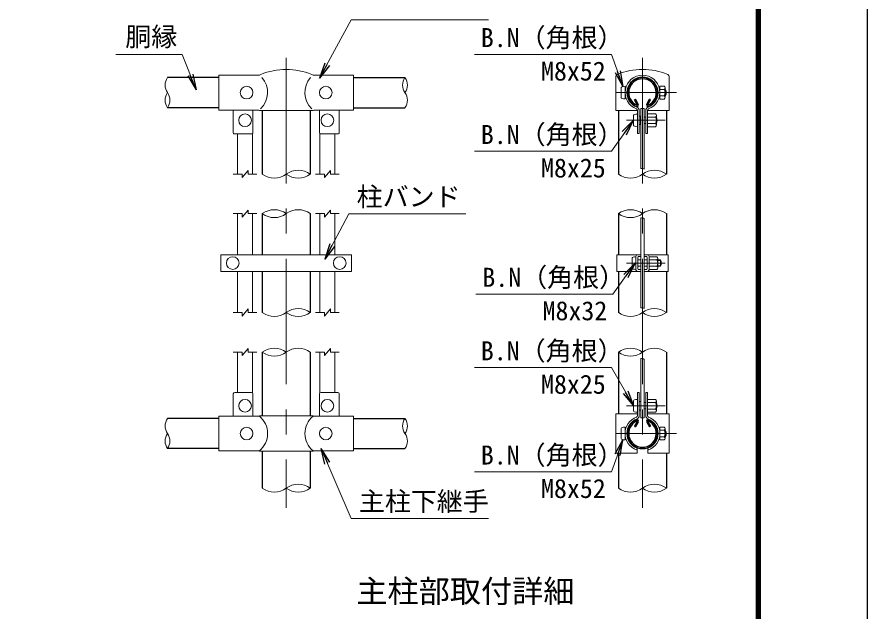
# Model space of a CAD drawing. Units: millimetres, scale not verified. Extents: x -4200 to 4200, y -2970 to 2970.
# Drawn here: x 2053 to 4200, y 312 to 1814 of the extents above; entities that cross this region are included whole.
import ezdxf
from ezdxf.enums import TextEntityAlignment as Align

# ---------------------------------------------------------------- set-up
doc = ezdxf.new("R2010")
doc.units = ezdxf.units.MM
doc.header["$LTSCALE"] = 10
doc.linetypes.add('USER1', pattern=[50.8, 31.75, -6.35, 6.35, -6.35])
for name, color, linetype, lineweight in [('0-0_D-TTL-TXT', 7, 'Continuous', 25), ('0-3_D-STR1', 1, 'Continuous', 25), ('0-4_D-STR3', 3, 'Continuous', 13), ('0-5_D-BMK', 2, 'USER1', 13), ('0-6_D-STR-DIM', 7, 'Continuous', 13), ('0-7_D-STR-TXT', 7, 'Continuous', 13), ('0-E_D-TTL', 7, 'Continuous', 25)]:
    doc.layers.add(name, color=color, linetype=linetype, lineweight=lineweight)
doc.layers.add('0-8_0', color=7, linetype='Continuous')
doc.styles.add('ＭＳ ゴシック', font='')
doc.styles.get('ＭＳ ゴシック').set_extended_font_data('MS Gothic')

# ---------------------------------------------------------------- blocks, each defined once
blk = doc.blocks.new('_Open')
at = {"layer": '0-8_0'}
blk.add_line((-10, 1.667), (0, 0), dxfattribs=at)
blk.add_lwpolyline([(-10, -1.667), (0, 0), (-10, 0)], dxfattribs=at)

msp = doc.modelspace()

# ---------------------------------------------------------------- linework, layer by layer
at = {"layer": '0-3_D-STR1'}
for p, q in [((2563.12, 1660.56), (2433.12, 1660.56)), ((2903.12, 1660.56), (3033.12, 1660.56)), ((3612.76, 1604.05), (3615.53, 1605.66)), ((3619.77, 1591.9), (3612.76, 1604.05)), ((3622.55, 1593.5), (3615.53, 1605.66)), ((3643.69, 1593.5), (3650.71, 1605.66)), ((3646.47, 1591.9), (3653.49, 1604.05)), ((3653.49, 1604.05), (3650.71, 1605.66)), ((2563.12, 1584.36), (2433.12, 1584.36)), ((2672.62, 1577.56), (2672.62, 1416.56)), ((2793.62, 1577.56), (2793.62, 1416.56)), ((2903.12, 1584.36), (3033.12, 1584.36)), ((3572.62, 1577.56), (3572.62, 1416.56)), ((3693.62, 1577.56), (3693.62, 1416.56)), ((2672.62, 1316.56), (2672.62, 1212.54)), ((2793.62, 1316.56), (2793.62, 1212.54)), ((3572.62, 1316.56), (3572.62, 1212.55)), ((3693.62, 1316.56), (3693.62, 1212.55)), ((2672.62, 1170.55), (2672.62, 1066.56)), ((2793.62, 1170.55), (2793.62, 1066.56)), ((3572.62, 1170.55), (3572.62, 1066.56)), ((3693.62, 1170.55), (3693.62, 1066.56)), ((2672.62, 966.56), (2672.62, 805.66)), ((2793.62, 966.56), (2793.62, 805.66)), ((3572.62, 966.56), (3572.62, 810.66)), ((3693.62, 966.56), (3693.62, 810.66)), ((2563.12, 798.66), (2433.12, 798.66)), ((2903.12, 798.66), (3033.12, 798.66)), ((3619.77, 791.32), (3612.76, 779.17)), ((3612.76, 779.17), (3615.53, 777.56)), ((3622.55, 789.72), (3615.53, 777.56)), ((3643.69, 789.72), (3650.71, 777.56)), ((3646.47, 791.32), (3653.49, 779.17)), ((3653.49, 779.17), (3650.71, 777.56)), ((2563.12, 722.46), (2433.12, 722.46)), ((2672.62, 715.66), (2672.62, 622.66)), ((2793.62, 715.66), (2793.62, 622.66)), ((2903.12, 722.46), (3033.12, 722.46)), ((3572.62, 710.66), (3572.62, 622.66)), ((3693.62, 710.66), (3693.62, 622.66))]:
    msp.add_line(p, q, dxfattribs=at)
for centre, radius, start, end in [((3633.12, 1622.56), 38.1, 294.32478, 245.67522), ((3633.12, 1622.56), 34.89, 294.32478, 245.67522), ((3619.08, 1591.5), 4.01, 245.67522, 30), ((3619.08, 1591.5), 0.802, 245.67522, 30), ((3647.16, 1591.5), 4.01, 150, 294.32478), ((3647.16, 1591.5), 0.802, 150, 294.32478), ((3633.12, 760.66), 38.1, 114.32478, 65.67522), ((3619.08, 791.72), 4.01, 330, 114.32478), ((3647.16, 791.72), 4.01, 65.67522, 210), ((3633.12, 760.66), 34.89, 114.32478, 65.67522), ((3619.08, 791.72), 0.802, 330, 114.32478), ((3647.16, 791.72), 0.802, 65.67522, 210)]:
    msp.add_arc(centre, radius, start, end, dxfattribs=at)
at = {"layer": '0-4_D-STR3'}
for p, q in [((2563.12, 1666.56), (2661.57, 1666.56)), ((2563.12, 1578.56), (2563.12, 1666.56)), ((2804.68, 1666.56), (2903.12, 1666.56)), ((2903.12, 1578.56), (2903.12, 1666.56)), ((3565.82, 1662.57), (3565.82, 1577.56)), ((3700.42, 1662.57), (3700.42, 1577.56)), ((3579.52, 1635.56), (3579.52, 1609.56)), ((3589.12, 1638.56), (3589.12, 1606.56)), ((3688.12, 1638.76), (3677.12, 1638.76)), ((3677.12, 1638.76), (3677.12, 1606.36)), ((3690.12, 1635.03), (3690.12, 1610.34)), ((3589.86, 1630.56), (3589.12, 1630.56)), ((3589.86, 1614.56), (3589.12, 1614.56)), ((3677.12, 1630.56), (3676.39, 1630.56)), ((3677.12, 1614.56), (3676.39, 1614.56)), ((3688.12, 1630.66), (3677.12, 1630.66)), ((3688.12, 1614.46), (3677.12, 1614.46)), ((3690.12, 1630.56), (3691.12, 1630.56)), ((3690.12, 1630.56), (3691.12, 1630.56)), ((3690.12, 1629.2), (3691.77, 1629.2)), ((3690.12, 1615.91), (3691.77, 1615.91)), ((3690.12, 1614.56), (3691.12, 1614.56)), ((3690.12, 1614.56), (3691.12, 1614.56)), ((3691.12, 1630.56), (3691.12, 1614.56)), ((3688.12, 1606.36), (3677.12, 1606.36)), ((2563.12, 1578.56), (2663.52, 1578.56)), ((2599.12, 1578.56), (2599.12, 1520.56)), ((2649.12, 1578.56), (2649.12, 1520.56)), ((2665.52, 1577.56), (2663.52, 1578.56)), ((2665.52, 1577.56), (2800.72, 1577.56)), ((2800.72, 1577.56), (2802.72, 1578.56)), ((2802.72, 1578.56), (2903.12, 1578.56)), ((2817.12, 1578.56), (2817.12, 1520.56)), ((2867.12, 1578.56), (2867.12, 1520.56)), ((3565.82, 1577.56), (3620.12, 1577.56)), ((3620.12, 1519.16), (3620.12, 1577.7)), ((3624.72, 1519.16), (3624.72, 1577.7)), ((3628.62, 1582.56), (3628.62, 1430.78)), ((3628.62, 1582.56), (3637.62, 1582.56)), ((3637.62, 1582.56), (3637.62, 1428.93)), ((3641.52, 1519.16), (3641.52, 1577.7)), ((3646.12, 1519.16), (3646.12, 1577.7)), ((3646.12, 1577.56), (3700.42, 1577.56)), ((3666.12, 1568.76), (3646.12, 1568.76)), ((3610.52, 1539.44), (3610.52, 1565.44)), ((3628.12, 1563.2), (3624.72, 1563.2)), ((3628.12, 1563.2), (3628.12, 1541.92)), ((3628.12, 1560.56), (3628.62, 1560.56)), ((3637.62, 1560.56), (3641.52, 1560.56)), ((3666.12, 1560.66), (3646.12, 1560.66)), ((3668.12, 1565.03), (3668.12, 1540.34)), ((3668.12, 1560.56), (3668.12, 1544.56)), ((3668.12, 1559.2), (3668.77, 1559.2)), ((3628.12, 1541.92), (3624.72, 1541.92)), ((3628.12, 1544.56), (3628.62, 1544.56)), ((3637.62, 1544.56), (3641.52, 1544.56)), ((3666.12, 1544.46), (3646.12, 1544.46)), ((3666.12, 1536.36), (3646.12, 1536.36)), ((3668.12, 1545.91), (3668.77, 1545.91)), ((2647.12, 1518.56), (2601.12, 1518.56)), ((2610.12, 1518.56), (2610.12, 1416.56)), ((2648.12, 1518.83), (2648.12, 1416.56)), ((2818.12, 1518.83), (2818.12, 1416.56)), ((2819.12, 1518.56), (2865.12, 1518.56)), ((2856.12, 1518.56), (2856.12, 1416.56)), ((3620.12, 1519.16), (3624.72, 1519.16)), ((3641.52, 1519.16), (3646.12, 1519.16)), ((2610.12, 1316.56), (2610.12, 1212.54)), ((2648.12, 1316.56), (2648.12, 1212.54)), ((2818.12, 1316.56), (2818.12, 1212.54)), ((2856.12, 1316.56), (2856.12, 1212.54)), ((3628.62, 1305.59), (3628.62, 1078.66)), ((3637.62, 1303.74), (3637.62, 1076.8)), ((2568.12, 1212.55), (2568.12, 1170.55)), ((2898.12, 1212.54), (2568.12, 1212.54)), ((2898.12, 1212.55), (2898.12, 1170.55)), ((3628.62, 1212.55), (3568.02, 1212.55)), ((3568.02, 1170.55), (3568.02, 1212.55)), ((3607.02, 1204.55), (3607.02, 1178.55)), ((3616.62, 1208.55), (3616.62, 1174.55)), ((3616.62, 1208.55), (3616.62, 1174.55)), ((3621.22, 1205.95), (3621.22, 1177.15)), ((3628.62, 1207.95), (3623.22, 1207.95)), ((3698.22, 1212.55), (3637.62, 1212.55)), ((3637.62, 1207.95), (3643.02, 1207.95)), ((3645.02, 1205.95), (3645.02, 1177.15)), ((3649.62, 1208.55), (3649.62, 1174.55)), ((3649.62, 1208.55), (3649.62, 1174.55)), ((3669.62, 1207.75), (3649.62, 1207.75)), ((3671.62, 1204.02), (3671.62, 1179.32)), ((3698.22, 1170.55), (3698.22, 1212.55)), ((3621.22, 1199.55), (3628.62, 1199.55)), ((3621.22, 1183.55), (3628.62, 1183.55)), ((3637.62, 1199.55), (3645.02, 1199.55)), ((3637.62, 1183.55), (3645.02, 1183.55)), ((3669.62, 1199.65), (3649.62, 1199.65)), ((3669.62, 1183.45), (3649.62, 1183.45)), ((3671.62, 1199.55), (3678.62, 1199.55)), ((3671.62, 1198.19), (3679.27, 1198.19)), ((3671.62, 1184.9), (3679.27, 1184.9)), ((3671.62, 1183.55), (3678.62, 1183.55)), ((3678.62, 1199.55), (3678.62, 1183.55)), ((2898.12, 1170.55), (2568.12, 1170.55)), ((2610.12, 1170.55), (2610.12, 1066.56)), ((2648.12, 1170.55), (2648.12, 1066.56)), ((2818.12, 1170.55), (2818.12, 1066.56)), ((2856.12, 1170.55), (2856.12, 1066.56)), ((3568.02, 1170.55), (3628.62, 1170.55)), ((3628.62, 1175.15), (3623.22, 1175.15)), ((3637.62, 1175.15), (3643.02, 1175.15)), ((3637.62, 1170.55), (3698.22, 1170.55)), ((3669.62, 1175.35), (3649.62, 1175.35)), ((2610.12, 966.56), (2610.12, 864.66)), ((2648.12, 966.56), (2648.12, 863.31)), ((2818.12, 966.56), (2818.12, 863.31)), ((2856.12, 966.56), (2856.12, 864.66)), ((3637.62, 948.07), (3637.62, 800.66)), ((2599.12, 804.66), (2599.12, 860.66)), ((2645.12, 864.66), (2603.12, 864.66)), ((2649.12, 804.66), (2649.12, 860.66)), ((2817.12, 804.66), (2817.12, 860.66)), ((2821.12, 864.66), (2863.12, 864.66)), ((2867.12, 804.66), (2867.12, 860.66)), ((3620.12, 864.66), (3620.12, 805.52)), ((3620.12, 864.66), (3624.72, 864.66)), ((3624.72, 864.66), (3624.72, 805.52)), ((3641.52, 864.66), (3641.52, 805.52)), ((3641.52, 864.66), (3646.12, 864.66)), ((3646.12, 864.66), (3646.12, 805.52)), ((3610.52, 843.66), (3610.52, 817.66)), ((3628.12, 841.3), (3624.72, 841.3)), ((3637.62, 838.66), (3641.52, 838.66)), ((3666.12, 846.86), (3646.12, 846.86)), ((3666.12, 838.76), (3646.12, 838.76)), ((3646.12, 838.66), (3646.52, 838.66)), ((3668.12, 843.13), (3668.12, 818.44)), ((3668.12, 838.66), (3668.12, 822.66)), ((3628.12, 820.02), (3624.72, 820.02)), ((3637.62, 822.66), (3641.52, 822.66)), ((3646.12, 822.66), (3646.52, 822.66)), ((3666.12, 822.56), (3646.12, 822.56)), ((3668.12, 837.3), (3668.77, 837.3)), ((3668.12, 824.01), (3668.77, 824.01)), ((2563.12, 804.66), (2665.52, 804.66)), ((2563.12, 716.66), (2563.12, 804.66)), ((2665.52, 805.66), (2663.52, 804.66)), ((2665.52, 805.66), (2800.72, 805.66)), ((2800.72, 805.66), (2802.72, 804.66)), ((2800.72, 804.66), (2903.12, 804.66)), ((2903.12, 716.66), (2903.12, 804.66)), ((3565.82, 810.66), (3620.12, 810.66)), ((3565.82, 810.66), (3565.82, 710.66)), ((3666.12, 814.46), (3646.12, 814.46)), ((3646.12, 810.66), (3700.42, 810.66)), ((3700.42, 810.66), (3700.42, 710.66)), ((3579.52, 773.66), (3579.52, 747.66)), ((3589.12, 776.66), (3589.12, 744.66)), ((3688.12, 776.86), (3677.12, 776.86)), ((3677.12, 776.86), (3677.12, 744.46)), ((3690.12, 773.13), (3690.12, 748.44)), ((3589.86, 768.66), (3589.12, 768.66)), ((3589.86, 768.66), (3589.12, 768.66)), ((3589.86, 752.66), (3589.12, 752.66)), ((3589.86, 752.66), (3589.12, 752.66)), ((3677.12, 768.66), (3676.39, 768.66)), ((3677.12, 768.66), (3676.39, 768.66)), ((3677.12, 752.66), (3676.39, 752.66)), ((3677.12, 752.66), (3676.39, 752.66)), ((3688.12, 768.76), (3677.12, 768.76)), ((3688.12, 752.56), (3677.12, 752.56)), ((3690.12, 768.66), (3691.12, 768.66)), ((3690.12, 767.3), (3691.77, 767.3)), ((3690.12, 754.01), (3691.77, 754.01)), ((3690.12, 752.66), (3691.12, 752.66)), ((3690.12, 752.66), (3691.12, 752.66)), ((3691.12, 768.66), (3691.12, 752.66)), ((3688.12, 744.46), (3677.12, 744.46)), ((2563.12, 716.66), (2665.52, 716.66)), ((2665.52, 715.66), (2663.52, 716.66)), ((2800.72, 716.66), (2903.12, 716.66)), ((3565.82, 710.66), (3619.72, 710.66)), ((3619.72, 723.61), (3618.16, 719.28)), ((3619.72, 723.61), (3619.72, 710.66)), ((3646.52, 723.61), (3646.52, 710.66)), ((3646.52, 723.61), (3648.09, 719.28)), ((3646.52, 710.66), (3700.42, 710.66))]:
    msp.add_line(p, q, dxfattribs=at)
for points in [[(3628.62, 949.93), (3628.62, 800.66), (3637.62, 800.66)], [(2665.52, 715.66), (2800.72, 715.66), (2802.72, 716.66)]]:
    msp.add_lwpolyline(points, dxfattribs=at)
for centre in [(2633.12, 1622.56), (2833.12, 1622.56), (2629.12, 1552.56), (2837.12, 1552.56), (2598.12, 1191.55), (2868.12, 1191.55), (2629.12, 830.66), (2837.12, 830.66), (2633.12, 760.66), (2833.12, 760.66)]:
    msp.add_circle(centre, 16, dxfattribs=at)
for centre, radius, start, end in [((2733.12, 1515.64), 165.64, 67.15338, 112.84662), ((3633.12, 1516.79), 164.5, 67.22973, 112.77027), ((2661.57, 1682.56), 16, 270, 296.9114), ((2628.35, 1622.56), 57.6, 314.1684, 41.01552), ((2837.89, 1622.56), 57.6, 138.98448, 225.8316), ((2804.68, 1682.56), 16, 243.0886, 270), ((3572.42, 1662.57), 6.6, 116.72671, 180), ((3633.12, 1622.56), 44, 290.1633, 249.8367), ((3633.12, 1622.56), 39.4, 289.83718, 250.16282), ((3693.82, 1662.57), 6.6, 0, 63.27329), ((3685.05, 1634.71), 5.08, 307.21089, 52.78911), ((3672.72, 1622.56), 17.4, 332.26063, 27.73937), ((3685.02, 1610.41), 5.1, 307.42505, 52.57495), ((3676.12, 1622.56), 17, 331.92751, 28.07249), ((3616.12, 1577.7), 4, 0, 62.72039), ((3616.12, 1577.7), 8.6, 0, 65.03562), ((3650.12, 1577.7), 8.6, 114.96438, 180), ((3650.12, 1577.7), 4, 117.27961, 180), ((3663.05, 1564.71), 5.08, 307.21089, 52.78911), ((3650.72, 1552.56), 17.4, 332.26063, 27.73937), ((3653.12, 1552.56), 17, 331.92751, 28.07249), ((3663.02, 1540.41), 5.1, 307.42505, 52.57495), ((2601.12, 1520.56), 2, 180, 270), ((2647.12, 1520.56), 2, 270, 0), ((2819.12, 1520.56), 2, 180, 270), ((2865.12, 1520.56), 2, 270, 0), ((3620.62, 1208.55), 4, 90, 180), ((3623.22, 1205.95), 2, 90, 180), ((3643.02, 1205.95), 2, 0, 90), ((3645.62, 1208.55), 4, 0, 90), ((3666.55, 1203.7), 5.08, 307.21089, 52.78911), ((3654.22, 1191.55), 17.4, 332.26063, 27.73937), ((3666.52, 1179.4), 5.1, 307.42505, 52.57495), ((3663.62, 1191.55), 17, 331.92751, 28.07249), ((3620.62, 1174.55), 4, 180, 270), ((3623.22, 1177.15), 2, 180, 270), ((3643.02, 1177.15), 2, 270, 0), ((3645.62, 1174.55), 4, 270, 0), ((2603.12, 860.66), 4, 90, 180), ((2645.12, 860.66), 4, 0, 90), ((2821.12, 860.66), 4, 90, 180), ((2863.12, 860.66), 4, 0, 90), ((3650.72, 830.66), 17.4, 332.26063, 27.73937), ((3663.05, 842.81), 5.08, 307.21089, 52.78911), ((3653.12, 830.66), 17, 331.92751, 28.07249), ((3663.02, 818.51), 5.1, 307.42505, 52.57495), ((2628.35, 760.66), 57.6, 310.19176, 49.80824), ((2837.89, 760.66), 57.6, 130.19176, 229.80824), ((3633.12, 760.66), 44, 110.1633, 250.11694), ((3633.12, 760.66), 39.4, 109.83718, 250.11694), ((3616.12, 805.52), 4, 297.27961, 0), ((3616.12, 805.52), 8.6, 294.96438, 0), ((3650.12, 805.52), 8.6, 180, 245.03562), ((3650.12, 805.52), 4, 180, 242.72039), ((3633.12, 760.66), 39.4, 289.88306, 70.16282), ((3633.12, 760.66), 44, 289.88306, 69.8367), ((3685.05, 772.81), 5.08, 307.21089, 52.78911), ((3672.72, 760.66), 17.4, 332.26063, 27.73937), ((3685.02, 748.51), 5.1, 307.42505, 52.57495), ((3676.12, 760.66), 17, 331.92751, 28.07249)]:
    msp.add_arc(centre, radius, start, end, dxfattribs=at)
for centre, start_param, end_param in [((3589.12, 1635.56), 1.5707963, 3.1415927), ((3589.12, 1609.56), 3.1415927, 4.712389), ((3620.12, 1565.44), 1.5707963, 3.1415927), ((3620.12, 1539.44), 3.1415927, 4.712389), ((3616.62, 1204.55), 1.5707963, 3.1415927), ((3616.62, 1178.55), 3.1415927, 4.712389), ((3620.12, 843.66), 1.5707963, 3.1415927), ((3620.12, 817.66), 3.1415927, 4.712389), ((3589.12, 773.66), 1.5707963, 3.1415927), ((3589.12, 747.66), 3.1415927, 4.712389)]:
    msp.add_ellipse(centre, major_axis=(9.6, 0), ratio=0.3125, start_param=start_param, end_param=end_param, dxfattribs=at)
at = {"layer": '0-5_D-BMK'}
for p, q in [((2733.12, 1710.56), (2733.12, 572.56)), ((3633.12, 1710.56), (3633.12, 572.56)), ((3567.07, 1622.56), (3718.94, 1622.56)), ((3593.07, 1552.56), (3690.82, 1552.56)), ((3593.04, 1191.55), (3690.8, 1191.55)), ((3596.62, 1191.55), (3688.62, 1191.55)), ((3592.64, 830.66), (3690.4, 830.66)), ((3567.07, 760.66), (3718.94, 760.66))]:
    msp.add_line(p, q, dxfattribs=at)
at = {"layer": '0-6_D-STR-DIM'}
for p, q in [((2621.62, 1407.56), (2636.62, 1425.56)), ((2636.62, 1416.56), (2636.62, 1425.56)), ((2829.62, 1407.56), (2844.62, 1425.56)), ((2844.62, 1416.56), (2844.62, 1425.56)), ((2599.12, 1416.56), (2621.62, 1416.56)), ((2621.62, 1407.56), (2621.62, 1416.56)), ((2636.62, 1416.56), (2659.12, 1416.56)), ((2807.12, 1416.56), (2829.62, 1416.56)), ((2829.62, 1407.56), (2829.62, 1416.56)), ((2844.62, 1416.56), (2867.12, 1416.56)), ((2599.12, 1316.56), (2621.62, 1316.56)), ((2621.62, 1307.56), (2636.62, 1325.56)), ((2621.62, 1307.56), (2621.62, 1316.56)), ((2636.62, 1316.56), (2636.62, 1325.56)), ((2636.62, 1316.56), (2659.12, 1316.56)), ((2807.12, 1316.56), (2829.62, 1316.56)), ((2829.62, 1307.56), (2844.62, 1325.56)), ((2829.62, 1307.56), (2829.62, 1316.56)), ((2844.62, 1316.56), (2844.62, 1325.56)), ((2844.62, 1316.56), (2867.12, 1316.56)), ((2621.62, 1057.56), (2636.62, 1075.56)), ((2636.62, 1066.56), (2636.62, 1075.56)), ((2829.62, 1057.56), (2844.62, 1075.56)), ((2844.62, 1066.56), (2844.62, 1075.56)), ((2599.12, 1066.56), (2621.62, 1066.56)), ((2621.62, 1057.56), (2621.62, 1066.56)), ((2636.62, 1066.56), (2659.12, 1066.56)), ((2807.12, 1066.56), (2829.62, 1066.56)), ((2829.62, 1057.56), (2829.62, 1066.56)), ((2844.62, 1066.56), (2867.12, 1066.56)), ((2599.12, 966.56), (2621.62, 966.56)), ((2621.62, 957.56), (2636.62, 975.56)), ((2621.62, 957.56), (2621.62, 966.56)), ((2636.62, 966.56), (2636.62, 975.56)), ((2636.62, 966.56), (2659.12, 966.56)), ((2807.12, 966.56), (2829.62, 966.56)), ((2829.62, 957.56), (2844.62, 975.56)), ((2829.62, 957.56), (2829.62, 966.56)), ((2844.62, 966.56), (2844.62, 975.56)), ((2844.62, 966.56), (2867.12, 966.56))]:
    msp.add_line(p, q, dxfattribs=at)
for centre, radius, start, end in [((2460.36, 1641.51), 33.24, 145.03504, 214.96496), ((3060.36, 1641.51), 33.24, 145.03504, 214.96496), ((3005.88, 1641.51), 33.24, 325.03504, 34.96496), ((2460.36, 1603.41), 33.24, 145.03422, 214.96578), ((2405.88, 1603.41), 33.24, 325.03504, 34.96496), ((3005.88, 1603.41), 33.24, 325.03422, 34.96578), ((2763.37, 1375.81), 50.75, 53.41445, 126.58555), ((3630.3, 1415.5), 15.36, 60.95271, 95.76063), ((3663.37, 1375.81), 50.75, 53.41445, 126.58555), ((2702.87, 1457.31), 50.75, 233.41445, 306.58555), ((2763.37, 1457.31), 50.75, 233.41445, 306.58555), ((3602.87, 1457.31), 50.75, 233.41445, 306.58555), ((3663.37, 1457.31), 50.75, 233.41445, 306.58555), ((2702.87, 1275.81), 50.75, 53.41445, 126.58555), ((2702.87, 1357.31), 50.75, 233.41445, 306.58555), ((2763.37, 1275.81), 50.75, 53.41445, 126.58555), ((3602.87, 1275.81), 50.75, 53.41445, 126.58555), ((3602.87, 1357.31), 50.75, 233.41445, 306.58555), ((3663.37, 1275.81), 50.75, 53.41445, 126.58555), ((3630.16, 1290.31), 15.36, 60.95271, 95.76063), ((2763.37, 1025.81), 50.75, 53.41445, 126.58555), ((3630.16, 1063.38), 15.36, 60.95271, 95.76063), ((3663.37, 1025.81), 50.75, 53.41445, 126.58555), ((2702.87, 1107.31), 50.75, 233.41445, 306.58555), ((2763.37, 1107.31), 50.75, 233.41445, 306.58555), ((3602.87, 1107.31), 50.75, 233.41445, 306.58555), ((3663.37, 1107.31), 50.75, 233.41445, 306.58555), ((2702.87, 925.81), 50.75, 53.41445, 126.58555), ((2702.87, 1007.31), 50.75, 233.41445, 306.58555), ((2763.37, 925.81), 50.75, 53.41445, 126.58555), ((3602.87, 925.81), 50.75, 53.41445, 126.58555), ((3602.87, 1007.31), 50.75, 233.41445, 306.58555), ((3663.37, 925.81), 50.75, 53.41445, 126.58555), ((3630.16, 934.65), 15.36, 60.95271, 95.76063), ((2460.36, 779.61), 33.24, 145.03504, 214.96496), ((3060.36, 779.61), 33.24, 145.03504, 214.96496), ((3005.88, 779.61), 33.24, 325.03504, 34.96496), ((2460.36, 741.51), 33.24, 145.03422, 214.96578), ((2405.88, 741.51), 33.24, 325.03504, 34.96496), ((3005.88, 741.51), 33.24, 325.03422, 34.96578), ((2763.37, 581.91), 50.75, 53.41445, 126.58555), ((3663.37, 581.91), 50.75, 53.41445, 126.58555), ((2702.87, 663.41), 50.75, 233.41445, 306.58555), ((2763.37, 663.41), 50.75, 233.41445, 306.58555), ((3602.87, 663.41), 50.75, 233.41445, 306.58555), ((3663.37, 663.41), 50.75, 233.41445, 306.58555)]:
    msp.add_arc(centre, radius, start, end, dxfattribs=at)
at = {"layer": '0-7_D-STR-TXT'}
for points in [[(3244.03, 1806.57), (2896.77, 1806.57), (2818.29, 1660.57)], [(2302.97, 1719.24), (2469.99, 1719.24), (2504.7, 1631.76)], [(3208.42, 1719.24), (3554.48, 1719.24), (3583.18, 1639.95)], [(3208.42, 1474.22), (3554.48, 1474.22), (3609.36, 1550.93)], [(3186.71, 1315.68), (2891.15, 1315.68), (2831.59, 1203.35)], [(3212.32, 1113.21), (3558.38, 1113.21), (3613.26, 1189.92)], [(3208.42, 927.34), (3554.48, 927.34), (3609.52, 832.39)], [(3208.42, 663.85), (3554.48, 663.85), (3583.18, 743.14)], [(3244.03, 545.55), (2896.77, 545.55), (2822.14, 720.62)]]:
    msp.add_lwpolyline(points, dxfattribs=at)
at = {"layer": '0-E_D-TTL', "color": 2}
msp.add_lwpolyline([(-4199.68, 2970.23), (4200.32, 2970.23), (4200.32, -2969.77), (-4199.68, -2969.77)], close=True, dxfattribs=at)
at = {"layer": '0-E_D-TTL'}
for points in [[(-3929.68, 2750.23), (3930.32, 2750.23), (3930.32, -2749.77), (-3929.68, -2749.77)], [(-3927.18, 2747.73), (3927.82, 2747.73), (3927.82, -2747.27), (-3927.18, -2747.27)], [(-3924.68, 2745.23), (3925.32, 2745.23), (3925.32, -2744.77), (-3924.68, -2744.77)], [(-3922.18, 2742.73), (3922.82, 2742.73), (3922.82, -2742.27), (-3922.18, -2742.27)], [(-3919.68, 2740.23), (3920.32, 2740.23), (3920.32, -2739.77), (-3919.68, -2739.77)]]:
    msp.add_lwpolyline(points, close=True, dxfattribs=at)

# ---------------------------------------------------------------- block references
at = {"layer": '0-7_D-STR-TXT', "xscale": 4, "yscale": 4}
for p, rotation in [((2817.34, 1658.81), 241.73951), ((3583.86, 1638.07), 289.89477), ((2505.43, 1629.9), 291.63757), ((3610.52, 1552.56), 54.42149), ((2830.66, 1201.58), 242.07069), ((3614.42, 1191.55), 54.42149), ((3610.52, 830.66), 300.09685), ((3583.86, 745.03), 70.10523), ((2821.35, 722.46), 113.08931)]:
    msp.add_blockref('_Open', p, dxfattribs=dict(at, rotation=rotation))

# ---------------------------------------------------------------- texts
at = {"layer": '0-0_D-TTL-TXT', "style": 'ＭＳ ゴシック'}
msp.add_text('主柱部取付詳細', height=57.7, dxfattribs=at).set_placement((2910.23, 315.8), align=Align.BOTTOM_LEFT)
at = {"layer": '0-7_D-STR-TXT', "style": 'ＭＳ ゴシック'}
for s, p in [('胴縁', (2326.51, 1725.54)), ('B.N（角根）', (3224.65, 1723.18)), ('M8x52', (3376.74, 1638.6)), ('B.N（角根）', (3224.65, 1478.16)), ('M8x25', (3376.74, 1393.58)), ('柱バンド', (2911.07, 1320.87)), ('B.N（角根）', (3228.55, 1117.14)), ('M8x32', (3380.64, 1032.57)), ('B.N（角根）', (3224.65, 931.28)), ('M8x25', (3376.74, 846.7)), ('B.N（角根）', (3224.65, 667.78)), ('M8x52', (3376.74, 583.21)), ('主柱下継手', (2916.7, 550.74))]:
    msp.add_text(s, height=48.09, dxfattribs=at).set_placement(p, align=Align.BOTTOM_LEFT)

doc.saveas('drawing.dxf')
